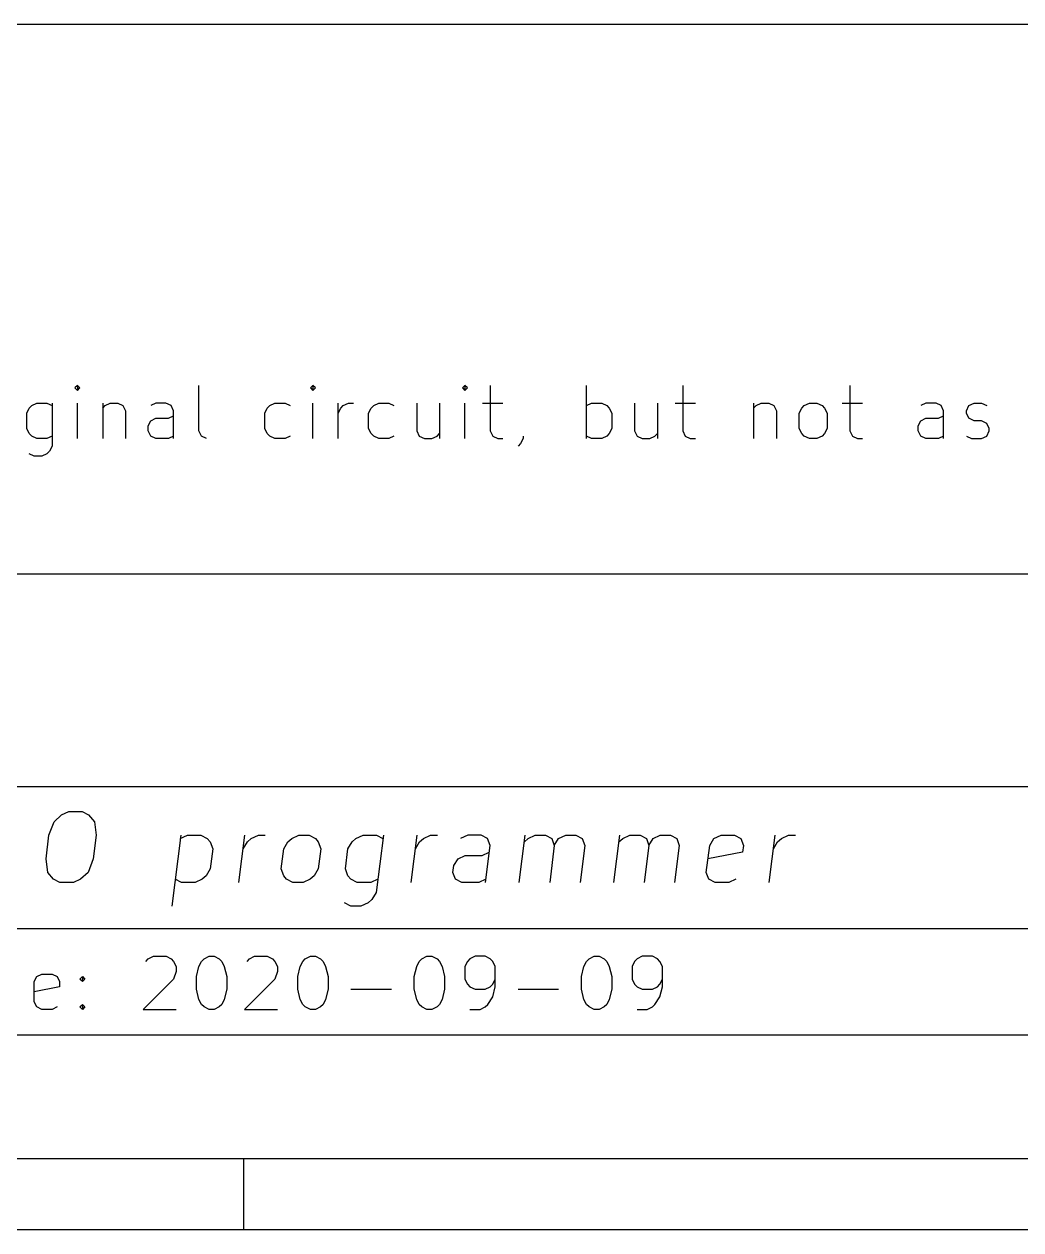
# Model space of a CAD drawing. Header units: millimetres. Extents: x 10 to 287, y -200 to -10.
# Drawn here: x 203.81 to 231.92, y -200.01 to -166.01 of the extents above; entities that cross this region are included whole.
import ezdxf

# ---------------------------------------------------------------- set-up
doc = ezdxf.new("R2010")
doc.units = ezdxf.units.MM
doc.layers.add('RED', color=14, linetype='CONTINUOUS')

msp = doc.modelspace()

# ---------------------------------------------------------------- linework, layer by layer
at = {"layer": 'RED', "linetype": 'CONTINUOUS'}
for p, q in [((177.0022, -166.0072), (285.0022, -166.0072)), ((205.3149, -176.1933), (205.2435, -176.2647)), ((205.2435, -176.2647), (205.3149, -176.3361)), ((205.3863, -176.2647), (205.3149, -176.1933)), ((205.3149, -176.1933), (205.3149, -176.3361)), ((205.3149, -176.3361), (205.3863, -176.2647)), ((208.7434, -177.479), (208.7434, -176.1933)), ((211.9577, -176.1933), (211.8863, -176.2647)), ((211.8863, -176.2647), (211.9577, -176.3361)), ((212.0291, -176.2647), (211.9577, -176.1933)), ((211.9577, -176.1933), (211.9577, -176.3361)), ((211.9577, -176.3361), (212.0291, -176.2647)), ((216.2434, -176.1933), (216.172, -176.2647)), ((216.172, -176.2647), (216.2434, -176.3361)), ((216.3148, -176.2647), (216.2434, -176.1933)), ((216.2434, -176.1933), (216.2434, -176.3361)), ((216.2434, -176.3361), (216.3148, -176.2647)), ((216.9577, -176.1933), (216.9577, -177.479)), ((219.672, -177.6933), (219.672, -176.1933)), ((222.3862, -176.1933), (222.3862, -177.479)), ((227.1004, -176.1933), (227.1004, -177.479)), ((203.9578, -176.8361), (204.0292, -176.7647)), ((204.0292, -176.7647), (204.1721, -176.6933)), ((204.1721, -176.6933), (204.4578, -176.6933)), ((204.4578, -176.6933), (204.6007, -176.7647)), ((204.6007, -176.6933), (204.6007, -177.9076)), ((205.3149, -177.6933), (205.3149, -176.6933)), ((206.0292, -176.6933), (206.0292, -177.6933)), ((206.0292, -176.8361), (206.1006, -176.7647)), ((206.1006, -176.7647), (206.2435, -176.6933)), ((206.2435, -176.6933), (206.4578, -176.6933)), ((206.4578, -176.6933), (206.6006, -176.7647)), ((206.6006, -176.7647), (206.6721, -176.9076)), ((207.5292, -176.6933), (207.3863, -176.7647)), ((207.8149, -176.6933), (207.5292, -176.6933)), ((207.9577, -176.7647), (207.8149, -176.6933)), ((208.0292, -176.9076), (207.9577, -176.7647)), ((210.672, -176.8361), (210.7434, -176.7647)), ((210.7434, -176.7647), (210.8863, -176.6933)), ((210.8863, -176.6933), (211.172, -176.6933)), ((211.172, -176.6933), (211.3149, -176.7647)), ((211.9577, -177.6933), (211.9577, -176.6933)), ((212.672, -177.6933), (212.672, -176.6933)), ((212.7434, -176.8361), (212.8149, -176.7647)), ((212.8149, -176.7647), (212.9577, -176.6933)), ((212.9577, -176.6933), (213.1006, -176.6933)), ((213.6006, -176.8361), (213.672, -176.7647)), ((213.672, -176.7647), (213.8149, -176.6933)), ((213.8149, -176.6933), (214.1006, -176.6933)), ((214.1006, -176.6933), (214.2435, -176.7647)), ((214.8863, -176.6933), (214.8863, -177.479)), ((215.5292, -176.6933), (215.5292, -177.6933)), ((216.2434, -177.6933), (216.2434, -176.6933)), ((216.7434, -176.6933), (217.3148, -176.6933)), ((219.672, -176.7647), (219.8149, -176.6933)), ((219.8149, -176.6933), (220.1006, -176.6933)), ((220.1006, -176.6933), (220.2434, -176.7647)), ((220.2434, -176.7647), (220.3149, -176.8361)), ((221.0291, -176.6933), (221.0291, -177.479)), ((221.672, -176.6933), (221.672, -177.6933)), ((222.1719, -176.6933), (222.7433, -176.6933)), ((224.3862, -176.6933), (224.3862, -177.6933)), ((224.3862, -176.8361), (224.4576, -176.7647)), ((224.4576, -176.7647), (224.6005, -176.6933)), ((224.6005, -176.6933), (224.8148, -176.6933)), ((224.8148, -176.6933), (224.9576, -176.7647)), ((224.9576, -176.7647), (225.0291, -176.9076)), ((225.7433, -176.8361), (225.8147, -176.7647)), ((225.8147, -176.7647), (225.9576, -176.6933)), ((225.9576, -176.6933), (226.1719, -176.6933)), ((226.1719, -176.6933), (226.3147, -176.7647)), ((226.3147, -176.7647), (226.3862, -176.8361)), ((226.8861, -176.6933), (227.4575, -176.6933)), ((229.2433, -176.6933), (229.1004, -176.7647)), ((229.529, -176.6933), (229.2433, -176.6933)), ((229.6718, -176.7647), (229.529, -176.6933)), ((229.7433, -176.9076), (229.6718, -176.7647)), ((230.3861, -176.9076), (230.4575, -176.7647)), ((230.4575, -176.7647), (230.6004, -176.6933)), ((230.6004, -176.6933), (230.8146, -176.6933)), ((230.8146, -176.6933), (230.9575, -176.7647)), ((203.8864, -176.979), (203.9578, -176.8361)), ((203.8864, -177.4076), (203.8864, -176.979)), ((206.6721, -176.9076), (206.6721, -177.6933)), ((207.3863, -177.1933), (207.5292, -177.1219)), ((207.5292, -177.1219), (207.8863, -177.1219)), ((207.8863, -177.1219), (208.0292, -177.0504)), ((208.0292, -177.6933), (208.0292, -176.9076)), ((210.6006, -176.979), (210.672, -176.8361)), ((210.6006, -177.4076), (210.6006, -176.979)), ((212.672, -176.979), (212.7434, -176.8361)), ((213.5292, -176.979), (213.6006, -176.8361)), ((213.5292, -177.4076), (213.5292, -176.979)), ((220.3149, -176.8361), (220.3863, -176.979)), ((220.3863, -176.979), (220.3863, -177.4076)), ((225.0291, -176.9076), (225.0291, -177.6933)), ((225.6719, -176.979), (225.7433, -176.8361)), ((225.6719, -177.4076), (225.6719, -176.979)), ((226.3862, -176.8361), (226.4576, -176.979)), ((226.4576, -176.979), (226.4576, -177.4076)), ((229.1004, -177.1933), (229.2433, -177.1219)), ((229.2433, -177.1219), (229.6004, -177.1219)), ((229.6004, -177.1219), (229.7433, -177.0504)), ((229.7433, -177.6933), (229.7433, -176.9076)), ((230.3861, -176.979), (230.3861, -176.9076)), ((230.4575, -177.1219), (230.3861, -176.979)), ((230.6004, -177.1933), (230.4575, -177.1219)), ((203.9578, -177.5504), (203.8864, -177.4076)), ((207.3149, -177.3361), (207.3863, -177.1933)), ((207.3149, -177.479), (207.3149, -177.3361)), ((207.3863, -177.6219), (207.3149, -177.479)), ((208.8148, -177.6219), (208.7434, -177.479)), ((210.672, -177.5504), (210.6006, -177.4076)), ((213.6006, -177.5504), (213.5292, -177.4076)), ((214.8863, -177.479), (214.9577, -177.6219)), ((216.9577, -177.479), (217.0291, -177.6219)), ((220.3863, -177.4076), (220.3149, -177.5504)), ((221.0291, -177.479), (221.1005, -177.6219)), ((222.3862, -177.479), (222.4576, -177.6219)), ((225.7433, -177.5504), (225.6719, -177.4076)), ((226.4576, -177.4076), (226.3862, -177.5504)), ((227.1004, -177.479), (227.1718, -177.6219)), ((229.029, -177.3361), (229.1004, -177.1933)), ((229.029, -177.479), (229.029, -177.3361)), ((229.1004, -177.6219), (229.029, -177.479)), ((230.8146, -177.1933), (230.6004, -177.1933)), ((230.9575, -177.2647), (230.8146, -177.1933)), ((231.0289, -177.4076), (230.9575, -177.2647)), ((230.9575, -177.6219), (231.0289, -177.479)), ((231.0289, -177.479), (231.0289, -177.4076)), ((204.0292, -177.6219), (203.9578, -177.5504)), ((204.1721, -177.6933), (204.0292, -177.6219)), ((204.4578, -177.6933), (204.1721, -177.6933)), ((204.6007, -177.6219), (204.4578, -177.6933)), ((207.5292, -177.6933), (207.3863, -177.6219)), ((207.8863, -177.6933), (207.5292, -177.6933)), ((208.0292, -177.6219), (207.8863, -177.6933)), ((208.9577, -177.6933), (208.8148, -177.6219)), ((210.7434, -177.6219), (210.672, -177.5504)), ((210.8863, -177.6933), (210.7434, -177.6219)), ((211.172, -177.6933), (210.8863, -177.6933)), ((211.3149, -177.6219), (211.172, -177.6933)), ((213.672, -177.6219), (213.6006, -177.5504)), ((213.8149, -177.6933), (213.672, -177.6219)), ((214.1006, -177.6933), (213.8149, -177.6933)), ((214.2435, -177.6219), (214.1006, -177.6933)), ((214.9577, -177.6219), (215.1006, -177.6933)), ((215.1006, -177.6933), (215.3149, -177.6933)), ((215.3149, -177.6933), (215.4577, -177.6219)), ((215.4577, -177.6219), (215.5292, -177.5504)), ((217.0291, -177.6219), (217.172, -177.6933)), ((217.172, -177.6933), (217.3148, -177.6933)), ((217.8862, -177.6933), (217.8148, -177.8361)), ((217.8862, -177.6219), (217.8862, -177.6933)), ((219.8149, -177.6933), (219.672, -177.6219)), ((220.1006, -177.6933), (219.8149, -177.6933)), ((220.2434, -177.6219), (220.1006, -177.6933)), ((220.3149, -177.5504), (220.2434, -177.6219)), ((221.1005, -177.6219), (221.2434, -177.6933)), ((221.2434, -177.6933), (221.4577, -177.6933)), ((221.4577, -177.6933), (221.6005, -177.6219)), ((221.6005, -177.6219), (221.672, -177.5504)), ((222.4576, -177.6219), (222.6005, -177.6933)), ((222.6005, -177.6933), (222.7433, -177.6933)), ((225.8147, -177.6219), (225.7433, -177.5504)), ((225.9576, -177.6933), (225.8147, -177.6219)), ((226.1719, -177.6933), (225.9576, -177.6933)), ((226.3147, -177.6219), (226.1719, -177.6933)), ((226.3862, -177.5504), (226.3147, -177.6219)), ((227.1718, -177.6219), (227.3147, -177.6933)), ((227.3147, -177.6933), (227.4575, -177.6933)), ((229.2433, -177.6933), (229.1004, -177.6219)), ((229.6004, -177.6933), (229.2433, -177.6933)), ((229.7433, -177.6219), (229.6004, -177.6933)), ((230.3861, -177.6219), (230.5289, -177.6933)), ((230.5289, -177.6933), (230.8146, -177.6933)), ((230.8146, -177.6933), (230.9575, -177.6219)), ((204.1007, -178.1933), (203.9578, -178.1219)), ((204.4578, -178.1219), (204.3149, -178.1933)), ((204.5292, -178.0504), (204.4578, -178.1219)), ((204.6007, -177.9076), (204.5292, -178.0504)), ((217.8148, -177.8361), (217.7434, -177.9076)), ((204.3149, -178.1933), (204.1007, -178.1933)), ((177.0022, -181.5072), (285.0022, -181.5072)), ((177.0022, -187.5072), (285.0022, -187.5072)), ((204.658, -188.4973), (204.8723, -188.3068)), ((204.8723, -188.3068), (205.0747, -188.2116)), ((205.0747, -188.2116), (205.4556, -188.2116)), ((205.4556, -188.2116), (205.6342, -188.3068)), ((205.6342, -188.3068), (205.8009, -188.4973)), ((204.5152, -188.8783), (204.658, -188.4973)), ((205.8009, -188.4973), (205.8485, -188.8783)), ((204.4318, -189.5449), (204.5152, -188.8783)), ((205.8485, -188.8783), (205.7652, -189.5449)), ((208.2294, -188.8783), (207.9794, -190.8783)), ((208.2175, -188.9735), (208.4199, -188.8783)), ((208.4199, -188.8783), (208.8008, -188.8783)), ((208.8008, -188.8783), (208.9794, -188.9735)), ((208.9794, -188.9735), (209.0627, -189.0687)), ((209.8722, -190.2116), (210.0389, -188.8783)), ((210.1103, -189.0687), (210.2175, -188.9735)), ((210.2175, -188.9735), (210.4199, -188.8783)), ((210.4199, -188.8783), (210.6103, -188.8783)), ((211.2532, -189.0687), (211.3603, -188.9735)), ((211.3603, -188.9735), (211.5627, -188.8783)), ((211.5627, -188.8783), (211.8484, -188.8783)), ((211.8484, -188.8783), (212.027, -188.9735)), ((212.027, -188.9735), (212.1103, -189.0687)), ((213.0627, -189.0687), (213.1698, -188.9735)), ((213.1698, -188.9735), (213.3722, -188.8783)), ((213.3722, -188.8783), (213.7532, -188.8783)), ((213.9436, -188.8783), (213.7413, -190.4973)), ((213.7532, -188.8783), (213.9317, -188.9735)), ((214.7293, -190.2116), (214.896, -188.8783)), ((214.9674, -189.0687), (215.0746, -188.9735)), ((215.0746, -188.9735), (215.277, -188.8783)), ((215.277, -188.8783), (215.4674, -188.8783)), ((216.3246, -188.8783), (216.1222, -188.9735)), ((216.7055, -188.8783), (216.3246, -188.8783)), ((216.8841, -188.9735), (216.7055, -188.8783)), ((216.9555, -189.164), (216.8841, -188.9735)), ((217.7769, -190.2116), (217.9436, -188.8783)), ((217.9198, -189.0687), (218.0269, -188.9735)), ((218.0269, -188.9735), (218.2293, -188.8783)), ((218.2293, -188.8783), (218.515, -188.8783)), ((218.515, -188.8783), (218.6936, -188.9735)), ((218.6936, -188.9735), (218.765, -189.164)), ((218.765, -189.164), (218.8841, -188.9735)), ((218.8841, -188.9735), (219.0865, -188.8783)), ((219.0865, -188.8783), (219.3722, -188.8783)), ((219.3722, -188.8783), (219.5507, -188.9735)), ((219.5507, -188.9735), (219.6222, -189.164)), ((220.4436, -190.2116), (220.6103, -188.8783)), ((220.5865, -189.0687), (220.6936, -188.9735)), ((220.6936, -188.9735), (220.896, -188.8783)), ((220.896, -188.8783), (221.1817, -188.8783)), ((221.1817, -188.8783), (221.3603, -188.9735)), ((221.3603, -188.9735), (221.4317, -189.164)), ((221.4317, -189.164), (221.5508, -188.9735)), ((221.5508, -188.9735), (221.7532, -188.8783)), ((221.7532, -188.8783), (222.0389, -188.8783)), ((222.0389, -188.8783), (222.2174, -188.9735)), ((222.2174, -188.9735), (222.2889, -189.164)), ((223.1461, -189.164), (223.2651, -188.9735)), ((223.2651, -188.9735), (223.4675, -188.8783)), ((223.4675, -188.8783), (223.8484, -188.8783)), ((223.8484, -188.8783), (224.027, -188.9735)), ((224.027, -188.9735), (224.0984, -189.164)), ((224.8246, -190.2116), (224.9913, -188.8783)), ((225.0627, -189.0687), (225.1699, -188.9735)), ((225.1699, -188.9735), (225.3723, -188.8783)), ((225.3723, -188.8783), (225.5627, -188.8783)), ((209.0627, -189.0687), (209.1342, -189.2592)), ((209.1342, -189.2592), (209.0627, -189.8306)), ((209.9913, -189.2592), (210.1103, -189.0687)), ((211.0627, -189.8306), (211.1341, -189.2592)), ((211.1341, -189.2592), (211.2532, -189.0687)), ((212.1103, -189.0687), (212.1818, -189.2592)), ((212.1818, -189.2592), (212.1103, -189.8306)), ((212.8722, -189.8306), (212.9436, -189.2592)), ((212.9436, -189.2592), (213.0627, -189.0687)), ((214.8484, -189.2592), (214.9674, -189.0687)), ((216.7293, -189.4497), (216.9317, -189.3544)), ((216.8246, -190.2116), (216.9555, -189.164)), ((218.765, -189.164), (218.6341, -190.2116)), ((219.6222, -189.164), (219.4912, -190.2116)), ((221.4317, -189.164), (221.3008, -190.2116)), ((222.2889, -189.164), (222.1579, -190.2116)), ((223.0508, -189.9259), (223.1461, -189.164)), ((224.0746, -189.3544), (223.0984, -189.5449)), ((224.0984, -189.164), (224.0746, -189.3544)), ((224.9437, -189.2592), (225.0627, -189.0687)), ((204.4795, -189.9259), (204.4318, -189.5449)), ((205.7652, -189.5449), (205.6223, -189.9259)), ((215.9317, -189.7354), (216.0508, -189.5449)), ((216.0508, -189.5449), (216.2532, -189.4497)), ((216.2532, -189.4497), (216.7293, -189.4497)), ((204.6461, -190.1164), (204.4795, -189.9259)), ((205.6223, -189.9259), (205.408, -190.1164)), ((208.9437, -190.0211), (208.8365, -190.1164)), ((209.0627, -189.8306), (208.9437, -190.0211)), ((211.1341, -190.0211), (211.0627, -189.8306)), ((211.2175, -190.1164), (211.1341, -190.0211)), ((211.9913, -190.0211), (211.8841, -190.1164)), ((212.1103, -189.8306), (211.9913, -190.0211)), ((212.9436, -190.0211), (212.8722, -189.8306)), ((213.027, -190.1164), (212.9436, -190.0211)), ((215.9079, -189.9259), (215.9317, -189.7354)), ((215.9793, -190.1164), (215.9079, -189.9259)), ((223.1222, -190.1164), (223.0508, -189.9259)), ((204.8247, -190.2116), (204.6461, -190.1164)), ((205.2056, -190.2116), (204.8247, -190.2116)), ((205.408, -190.1164), (205.2056, -190.2116)), ((208.2532, -190.2116), (208.0746, -190.1164)), ((208.6342, -190.2116), (208.2532, -190.2116)), ((208.8365, -190.1164), (208.6342, -190.2116)), ((211.3961, -190.2116), (211.2175, -190.1164)), ((211.6818, -190.2116), (211.3961, -190.2116)), ((211.8841, -190.1164), (211.6818, -190.2116)), ((213.2056, -190.2116), (213.027, -190.1164)), ((213.5865, -190.2116), (213.2056, -190.2116)), ((213.7889, -190.1164), (213.5865, -190.2116)), ((216.1579, -190.2116), (215.9793, -190.1164)), ((216.6341, -190.2116), (216.1579, -190.2116)), ((216.8365, -190.1164), (216.6341, -190.2116)), ((223.3008, -190.2116), (223.1222, -190.1164)), ((223.6818, -190.2116), (223.3008, -190.2116)), ((223.8841, -190.1164), (223.6818, -190.2116)), ((213.6222, -190.6878), (213.5151, -190.783)), ((213.7413, -190.4973), (213.6222, -190.6878)), ((213.027, -190.8783), (212.8484, -190.783)), ((213.3127, -190.8783), (213.027, -190.8783)), ((213.5151, -190.783), (213.3127, -190.8783)), ((177.0022, -191.5072), (285.0022, -191.5072)), ((207.2436, -192.4361), (207.315, -192.3647)), ((207.315, -192.3647), (207.4579, -192.2933)), ((207.4579, -192.2933), (207.815, -192.2933)), ((207.815, -192.2933), (207.9579, -192.3647)), ((207.9579, -192.3647), (208.0293, -192.4361)), ((208.0293, -192.4361), (208.1007, -192.579)), ((208.7436, -192.579), (208.815, -192.4361)), ((208.815, -192.4361), (208.8865, -192.3647)), ((208.8865, -192.3647), (209.0293, -192.2933)), ((209.0293, -192.2933), (209.1722, -192.2933)), ((209.1722, -192.2933), (209.315, -192.3647)), ((209.315, -192.3647), (209.3865, -192.4361)), ((209.3865, -192.4361), (209.4579, -192.579)), ((210.1008, -192.4361), (210.1722, -192.3647)), ((210.1722, -192.3647), (210.3151, -192.2933)), ((210.3151, -192.2933), (210.6722, -192.2933)), ((210.6722, -192.2933), (210.8151, -192.3647)), ((210.8151, -192.3647), (210.8865, -192.4361)), ((210.8865, -192.4361), (210.9579, -192.579)), ((211.6008, -192.579), (211.6722, -192.4361)), ((211.6722, -192.4361), (211.7437, -192.3647)), ((211.7437, -192.3647), (211.8865, -192.2933)), ((211.8865, -192.2933), (212.0294, -192.2933)), ((212.0294, -192.2933), (212.1722, -192.3647)), ((212.1722, -192.3647), (212.2437, -192.4361)), ((212.2437, -192.4361), (212.3151, -192.579)), ((214.8865, -192.579), (214.9579, -192.4361)), ((214.9579, -192.4361), (215.0294, -192.3647)), ((215.0294, -192.3647), (215.1722, -192.2933)), ((215.1722, -192.2933), (215.3151, -192.2933)), ((215.3151, -192.2933), (215.4579, -192.3647)), ((215.4579, -192.3647), (215.5294, -192.4361)), ((215.5294, -192.4361), (215.6008, -192.579)), ((216.3151, -192.4361), (216.2437, -192.579)), ((216.3865, -192.3647), (216.3151, -192.4361)), ((216.5294, -192.2933), (216.3865, -192.3647)), ((216.8151, -192.2933), (216.5294, -192.2933)), ((216.958, -192.3647), (216.8151, -192.2933)), ((217.0294, -192.4361), (216.958, -192.3647)), ((217.1008, -192.579), (217.0294, -192.4361)), ((219.6008, -192.579), (219.6722, -192.4361)), ((219.6722, -192.4361), (219.7437, -192.3647)), ((219.7437, -192.3647), (219.8865, -192.2933)), ((219.8865, -192.2933), (220.0294, -192.2933)), ((220.0294, -192.2933), (220.1722, -192.3647)), ((220.1722, -192.3647), (220.2437, -192.4361)), ((220.2437, -192.4361), (220.3151, -192.579)), ((221.0294, -192.4361), (220.958, -192.579)), ((221.1008, -192.3647), (221.0294, -192.4361)), ((221.2437, -192.2933), (221.1008, -192.3647)), ((221.5294, -192.2933), (221.2437, -192.2933)), ((221.6723, -192.3647), (221.5294, -192.2933)), ((221.7437, -192.4361), (221.6723, -192.3647)), ((221.8151, -192.579), (221.7437, -192.4361)), ((208.1007, -192.7219), (208.0293, -192.9361)), ((208.1007, -192.579), (208.1007, -192.7219)), ((208.6722, -192.8647), (208.7436, -192.579)), ((209.4579, -192.579), (209.5293, -192.8647)), ((210.9579, -192.7219), (210.8865, -192.9361)), ((210.9579, -192.579), (210.9579, -192.7219)), ((211.5294, -192.8647), (211.6008, -192.579)), ((212.3151, -192.579), (212.3865, -192.8647)), ((214.8151, -192.8647), (214.8865, -192.579)), ((215.6008, -192.579), (215.6722, -192.8647)), ((216.2437, -192.579), (216.2437, -192.9361)), ((217.1008, -193.1504), (217.1008, -192.579)), ((219.5294, -192.8647), (219.6008, -192.579)), ((220.3151, -192.579), (220.3865, -192.8647)), ((220.958, -192.579), (220.958, -192.9361)), ((221.8151, -193.1504), (221.8151, -192.579)), ((204.1007, -193.0076), (204.1721, -192.8647)), ((204.1007, -193.579), (204.1007, -193.0076)), ((204.1721, -192.8647), (204.315, -192.7933)), ((204.315, -192.7933), (204.6007, -192.7933)), ((204.6007, -192.7933), (204.7435, -192.8647)), ((204.7435, -192.8647), (204.815, -193.0076)), ((204.815, -193.0076), (204.815, -193.1504)), ((205.3864, -192.9361), (205.4578, -192.8647)), ((205.4578, -193.0076), (205.3864, -192.9361)), ((205.4578, -192.8647), (205.5292, -192.9361)), ((205.4578, -192.8647), (205.4578, -193.0076)), ((205.5292, -192.9361), (205.4578, -193.0076)), ((208.0293, -192.9361), (207.1721, -193.7933)), ((208.6722, -193.2219), (208.6722, -192.8647)), ((209.5293, -192.8647), (209.5293, -193.2219)), ((210.8865, -192.9361), (210.0293, -193.7933)), ((211.5294, -193.2219), (211.5294, -192.8647)), ((212.3865, -192.8647), (212.3865, -193.2219)), ((214.8151, -193.2219), (214.8151, -192.8647)), ((215.6722, -192.8647), (215.6722, -193.2219)), ((216.2437, -192.9361), (216.3151, -193.079)), ((216.3151, -193.079), (216.3865, -193.1504)), ((216.958, -193.1504), (217.0294, -193.079)), ((217.0294, -193.079), (217.1008, -192.9361)), ((219.5294, -193.2219), (219.5294, -192.8647)), ((220.3865, -192.8647), (220.3865, -193.2219)), ((220.958, -192.9361), (221.0294, -193.079)), ((221.0294, -193.079), (221.1008, -193.1504)), ((221.6723, -193.1504), (221.7437, -193.079)), ((221.7437, -193.079), (221.8151, -192.9361)), ((204.815, -193.1504), (204.1007, -193.2933)), ((208.7436, -193.5076), (208.6722, -193.2219)), ((209.5293, -193.2219), (209.4579, -193.5076)), ((211.6008, -193.5076), (211.5294, -193.2219)), ((212.3865, -193.2219), (212.3151, -193.5076)), ((213.0294, -193.2219), (214.1723, -193.2219)), ((214.8865, -193.5076), (214.8151, -193.2219)), ((215.6722, -193.2219), (215.6008, -193.5076)), ((216.3865, -193.1504), (216.5294, -193.2219)), ((216.5294, -193.2219), (216.8151, -193.2219)), ((216.8151, -193.2219), (216.958, -193.1504)), ((216.8865, -193.6504), (217.0294, -193.4361)), ((217.0294, -193.4361), (217.1008, -193.1504)), ((217.7437, -193.2219), (218.8866, -193.2219)), ((219.6008, -193.5076), (219.5294, -193.2219)), ((220.3865, -193.2219), (220.3151, -193.5076)), ((221.1008, -193.1504), (221.2437, -193.2219)), ((221.2437, -193.2219), (221.5294, -193.2219)), ((221.5294, -193.2219), (221.6723, -193.1504)), ((221.6008, -193.6504), (221.7437, -193.4361)), ((221.7437, -193.4361), (221.8151, -193.1504)), ((204.1721, -193.7219), (204.1007, -193.579)), ((204.315, -193.7933), (204.1721, -193.7219)), ((204.6007, -193.7933), (204.315, -193.7933)), ((204.7435, -193.7219), (204.6007, -193.7933)), ((205.3864, -193.7219), (205.4578, -193.6504)), ((205.4578, -193.7933), (205.3864, -193.7219)), ((205.4578, -193.6504), (205.5292, -193.7219)), ((205.4578, -193.6504), (205.4578, -193.7933)), ((205.5292, -193.7219), (205.4578, -193.7933)), ((207.1721, -193.7933), (208.1007, -193.7933)), ((208.815, -193.6504), (208.7436, -193.5076)), ((208.8865, -193.7219), (208.815, -193.6504)), ((209.0293, -193.7933), (208.8865, -193.7219)), ((209.1722, -193.7933), (209.0293, -193.7933)), ((209.315, -193.7219), (209.1722, -193.7933)), ((209.3865, -193.6504), (209.315, -193.7219)), ((209.4579, -193.5076), (209.3865, -193.6504)), ((210.0293, -193.7933), (210.9579, -193.7933)), ((211.6722, -193.6504), (211.6008, -193.5076)), ((211.7437, -193.7219), (211.6722, -193.6504)), ((211.8865, -193.7933), (211.7437, -193.7219)), ((212.0294, -193.7933), (211.8865, -193.7933)), ((212.1722, -193.7219), (212.0294, -193.7933)), ((212.2437, -193.6504), (212.1722, -193.7219)), ((212.3151, -193.5076), (212.2437, -193.6504)), ((214.9579, -193.6504), (214.8865, -193.5076)), ((215.0294, -193.7219), (214.9579, -193.6504)), ((215.1722, -193.7933), (215.0294, -193.7219)), ((215.3151, -193.7933), (215.1722, -193.7933)), ((215.4579, -193.7219), (215.3151, -193.7933)), ((215.5294, -193.6504), (215.4579, -193.7219)), ((215.6008, -193.5076), (215.5294, -193.6504)), ((216.3865, -193.7933), (216.6722, -193.7933)), ((216.6722, -193.7933), (216.8151, -193.7219)), ((216.8151, -193.7219), (216.8865, -193.6504)), ((219.6722, -193.6504), (219.6008, -193.5076)), ((219.7437, -193.7219), (219.6722, -193.6504)), ((219.8865, -193.7933), (219.7437, -193.7219)), ((220.0294, -193.7933), (219.8865, -193.7933)), ((220.1722, -193.7219), (220.0294, -193.7933)), ((220.2437, -193.6504), (220.1722, -193.7219)), ((220.3151, -193.5076), (220.2437, -193.6504)), ((221.1008, -193.7933), (221.3865, -193.7933)), ((221.3865, -193.7933), (221.5294, -193.7219)), ((221.5294, -193.7219), (221.6008, -193.6504)), ((177.0022, -194.5072), (285.0022, -194.5072)), ((285.0022, -198.0072), (12, -198.0072)), ((285.0022, -198.0072), (177.0022, -198.0072)), ((210, -198.0072), (210, -200.0072)), ((287.0022, -200.0072), (10, -200.0072))]:
    msp.add_line(p, q, dxfattribs=at)

doc.saveas('drawing.dxf')
